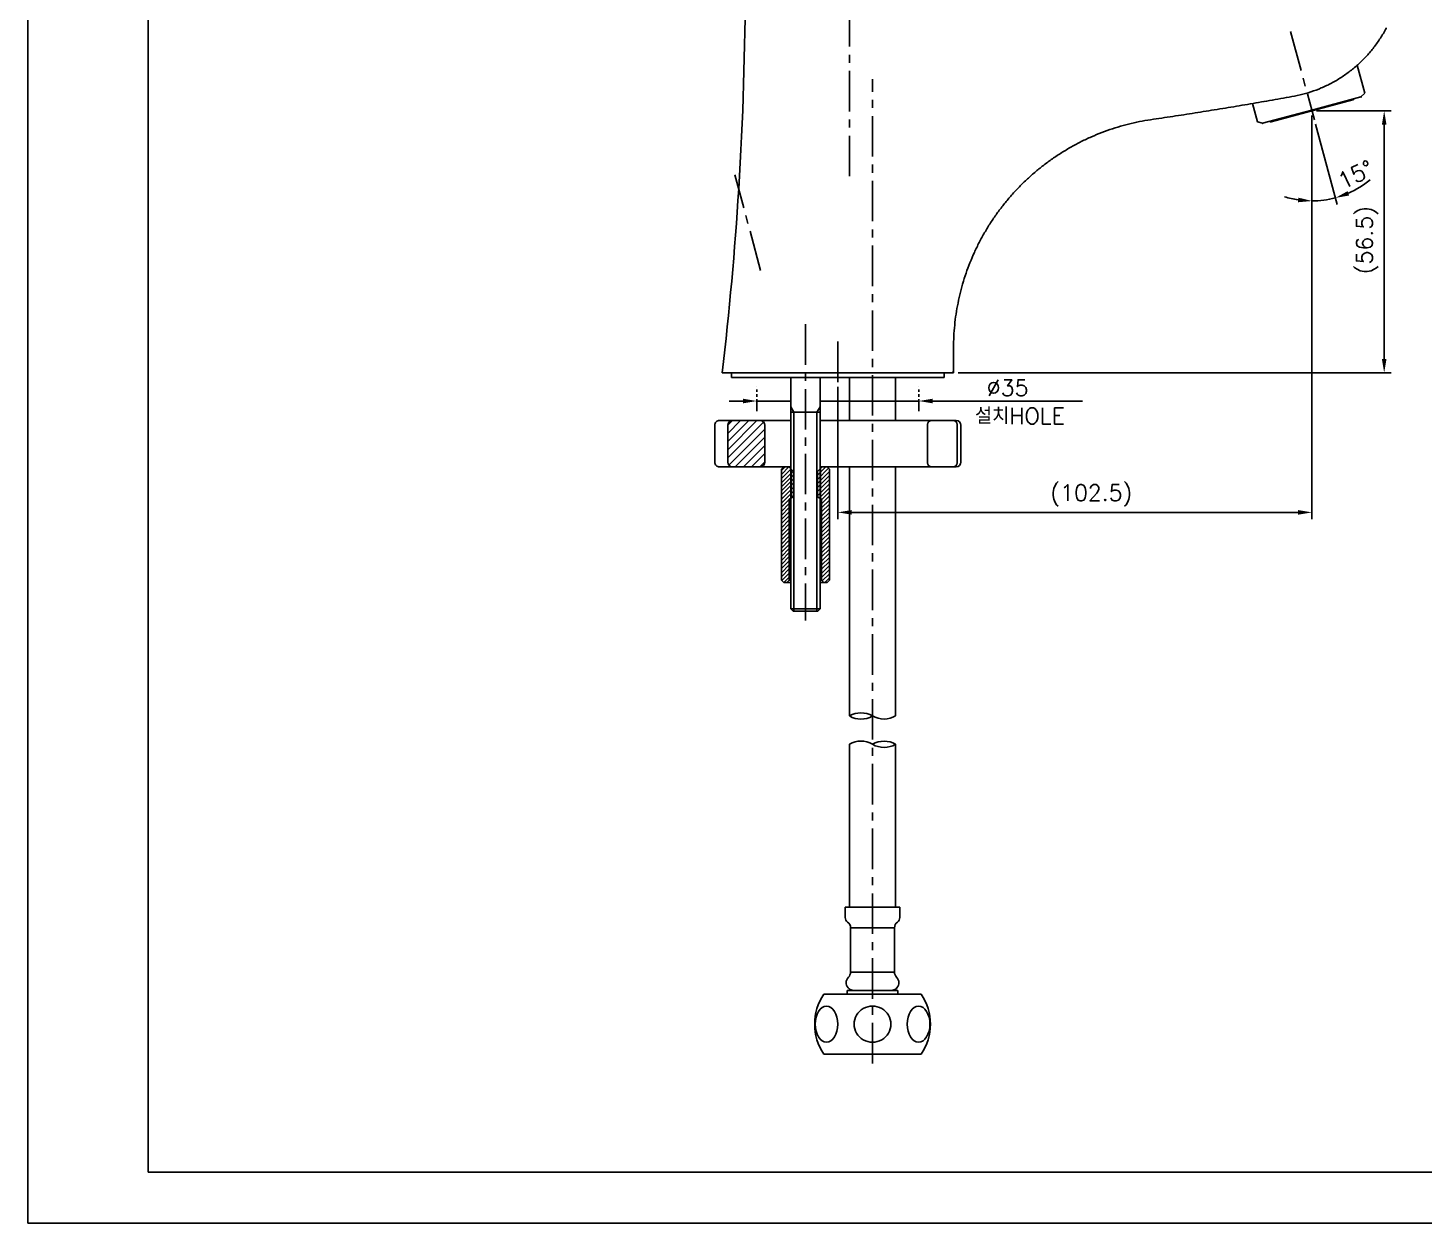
# Model space of a CAD drawing. Extents: x 10582 to 11176, y 338 to 758.
# Drawn here: x 10582.4 to 10884.2, y 337.7 to 595.9 of the extents above; entities that cross this region are included whole.
import ezdxf

# ---------------------------------------------------------------- set-up
doc = ezdxf.new("R2010")
doc.units = 0
doc.header["$LTSCALE"] = 7
doc.header["$MEASUREMENT"] = 0
doc.linetypes.add('CENTER', pattern=[2, 1.25, -0.25, 0.25, -0.25])
doc.linetypes.add('PHANTOM', pattern=[2.5, 1.25, -0.25, 0.25, -0.25, 0.25, -0.25])
doc.layers.get('0').update_dxf_attribs({"color": 2, "linetype": 'CONTINUOUS'})
doc.layers.get('DEFPOINTS').update_dxf_attribs({"linetype": 'CONTINUOUS'})
for name, color, linetype in [('08_ALL_FEATURES', 7, 'CONTINUOUS'), ('CENTER', 1, 'CENTER'), ('CL', 1, 'CENTER'), ('D', 2, 'CONTINUOUS'), ('DIM', 2, 'CONTINUOUS'), ('DWG', 7, 'CONTINUOUS'), ('PH', 3, 'PHANTOM'), ('TXT', 4, 'CONTINUOUS'), ('W', 7, 'CONTINUOUS')]:
    doc.layers.add(name, color=color, linetype=linetype)
doc.styles.add('GHS', font='romans', dxfattribs={"bigfont": 'ghs'})

# ---------------------------------------------------------------- blocks, each defined once
blk = doc.blocks.new('A$C18834F6E')
at = {"layer": 'D'}
for p, q in [((10.65, 13.52), (1.15, 13.52)), ((10.65, 3.91), (1.15, 3.91))]:
    blk.add_line(p, q, dxfattribs=at)
at = {"layer": 'DWG'}
for p, q in [((11.8, 18), (0, 18)), ((0, 18), (0, 15.75)), ((11.8, 18), (11.8, 15.75)), ((1.15, 13.52), (1.15, 3.91)), ((10.65, 13.52), (10.65, 3.91)), ((0.4, 0), (11.4, 0))]:
    blk.add_line(p, q, dxfattribs=at)
for centre, radius, start, end in [((1.25, 15.75), 1.25, 180, 234.4215), ((10.55, 15.75), 1.25, 305.5785, 0), ((-0.35, 13.52), 1.5, 0, 54.4215), ((12.15, 13.52), 1.5, 125.5785, 180), ((-0.35, 3.91), 1.5, 314.2663, 0), ((12.15, 3.91), 1.5, 180, 225.7337), ((1.85, 1.65), 1.65, 134.2663, 222.0731), ((1.85, 1.65), 1.65, 222.0731, 259.655), ((9.95, 1.65), 1.65, 280.345, 317.9269), ((9.95, 1.65), 1.65, 317.9269, 45.7337)]:
    blk.add_arc(centre, radius, start, end, dxfattribs=at)

msp = doc.modelspace()

# ---------------------------------------------------------------- hatches: boundary and pattern name
at = {"linetype": 'Continuous'}
h = msp.add_hatch(dxfattribs=at)
h.set_pattern_fill('ANSI31', color=2, scale=10, style=0)
h.set_pattern_definition([(45, (2440.6134, -1067.2146), (-0.88388348, 0.88388348), [])])
edge = h.paths.add_edge_path()
edge.add_line((10740.67, 511.1), (10734.67, 511.1))
edge.add_spline(control_points=[(10733.67, 510.1), (10733.67, 510.68), (10734.08, 511.1), (10734.67, 511.1)], knot_values=[0, 0, 0, 0, 1, 1, 1, 1], weights=[1, 0.804738, 0.804738, 1], degree=3, periodic=0)
edge.add_line((10733.67, 502.1), (10733.67, 510.1))
edge.add_spline(control_points=[(10734.67, 501.1), (10734.08, 501.1), (10733.67, 501.51), (10733.67, 502.1)], knot_values=[0, 0, 0, 0, 1, 1, 1, 1], weights=[1, 0.804738, 0.804738, 1], degree=3, periodic=0)
edge.add_line((10734.67, 501.1), (10740.67, 501.1))
edge.add_spline(control_points=[(10741.67, 502.1), (10741.67, 501.51), (10741.25, 501.1), (10740.67, 501.1)], knot_values=[0, 0, 0, 0, 1, 1, 1, 1], weights=[1, 0.804738, 0.804738, 1], degree=3, periodic=0)
edge.add_line((10741.67, 502.1), (10741.67, 510.1))
edge.add_spline(control_points=[(10740.67, 511.1), (10741.25, 511.1), (10741.67, 510.68), (10741.67, 510.1)], knot_values=[0, 0, 0, 0, 1, 1, 1, 1], weights=[1, 0.804738, 0.804738, 1], degree=3, periodic=0)
at = {"layer": 'D'}
h = msp.add_hatch(dxfattribs=at)
h.set_pattern_fill('ANSI31', color=256, scale=5)
h.set_pattern_definition([(45, (-4329.1791, 1161.65636), (-0.441941738, 0.441941738), [])])
h.paths.add_polyline_path([(10747.29, 500.66), (10746.85, 501.1), (10745.75, 501.1), (10745.25, 500.6), (10745.25, 476.6), (10745.75, 476.1), (10746.45, 476.1), (10746.95, 476.6), (10746.95, 494.1), (10747.29, 494.29)])
h.paths.add_polyline_path([(10747.85, 500.1), (10747.35, 500.6), (10747.35, 494.33), (10747.85, 494.62)])
h.paths.add_polyline_path([(10747.35, 500.6), (10747.29, 500.66), (10747.29, 494.29), (10747.35, 494.33)])
h.paths.add_polyline_path([(10755.64, 500.6), (10755.14, 501.1), (10754.05, 501.1), (10753.72, 500.77), (10753.72, 494.23), (10753.95, 494.1), (10753.95, 476.6), (10754.45, 476.1), (10755.14, 476.1), (10755.64, 476.6)])
h.paths.add_polyline_path([(10753.72, 500.77), (10753.61, 500.66), (10753.61, 494.29), (10753.72, 494.23)])
h.paths.add_polyline_path([(10753.61, 500.66), (10753.05, 500.1), (10753.05, 494.62), (10753.61, 494.29)])

# ---------------------------------------------------------------- linework, layer by layer
at = {"color": 7, "linetype": 'Continuous'}
for p, q in [((10734.45, 521.4), (10734.45, 520.4)), ((10750.45, 520.4), (10734.45, 520.4)), ((10780.45, 520.4), (10750.45, 520.4)), ((10753.61, 520.4), (10753.61, 470.4)), ((10780.45, 521.4), (10780.45, 520.4)), ((10730.85, 502.1), (10730.85, 510.1)), ((10747.29, 511.1), (10731.89, 511.1)), ((10733.67, 502.1), (10733.67, 510.1)), ((10741.67, 502.1), (10741.67, 510.1)), ((10783.04, 511.1), (10753.61, 511.1)), ((10784.04, 502.1), (10784.04, 510.1)), ((10731.89, 501.1), (10747.29, 501.1)), ((10753.61, 501.1), (10783.04, 501.1))]:
    msp.add_line(p, q, dxfattribs=at)
at = {"linetype": 'Continuous'}
msp.add_lwpolyline([(10582.41, 337.66), (11176.41, 337.66), (11176.41, 757.66), (10582.41, 757.66)], close=True, dxfattribs=at)
at = {"color": 7, "linetype": 'Continuous'}
for centre, start, end in [((10734.67, 510.1), 90, 180), ((10740.67, 510.1), 0, 90), ((10783.04, 510.1), 0, 90), ((10734.67, 502.1), 180, 270), ((10740.67, 502.1), 270, 0), ((10783.04, 502.1), 270, 0)]:
    msp.add_arc(centre, 1, start, end, dxfattribs=at)
at = {"color": 2, "linetype": 'Continuous'}
for centre, radius, start, end in [((10762.45, 442.95), 4.98, 59.8558, 120.1442), ((10762.45, 451.39), 4.83, 238.8331, 301.1669), ((10767.45, 451.55), 4.97, 239.781, 300.219), ((10762.45, 437), 4.83, 58.8331, 121.1669), ((10767.45, 436.84), 4.97, 59.781, 120.219), ((10767.45, 445.43), 4.98, 239.8558, 300.1442)]:
    msp.add_arc(centre, radius, start, end, dxfattribs=at)
at = {"color": 7, "linetype": 'Continuous'}
msp.add_spline([(10875.99, 595.94), (10875.94, 595.84), (10874.71, 593.74), (10873.33, 591.77), (10871.76, 589.9), (10870.06, 588.2), (10868.21, 586.64), (10866.23, 585.24), (10864.13, 584.01), (10861.95, 582.97), (10859.68, 582.12), (10857.35, 581.47), (10854.97, 581), (10852.57, 580.57), (10850.17, 580.15), (10847.8, 579.73), (10845.4, 579.32), (10843.01, 578.92), (10840.63, 578.53), (10838.22, 578.14), (10835.85, 577.76), (10833.45, 577.38), (10831.05, 577.01), (10828.65, 576.65), (10826.25, 576.29), (10823.84, 575.92), (10821.48, 575.45), (10819.11, 574.85), (10816.81, 574.16), (10814.5, 573.33), (10812.28, 572.42), (10810.08, 571.38), (10807.94, 570.24), (10805.85, 569), (10803.83, 567.67), (10801.88, 566.23), (10800, 564.71), (10798.2, 563.09), (10796.47, 561.38), (10794.82, 559.59), (10793.28, 557.74), (10791.82, 555.81), (10790.45, 553.8), (10789.18, 551.72), (10788.02, 549.6), (10786.96, 547.43), (10786.01, 545.19), (10785.16, 542.92), (10784.43, 540.6), (10783.82, 538.27), (10783.31, 535.9), (10782.92, 533.5), (10782.65, 531.1), (10782.49, 528.68), (10782.45, 526.25), (10782.45, 523.83), (10782.45, 521.4)], degree=3, dxfattribs=at)
for points, knots in [([(10730.85, 510.1), (10730.85, 510.23), (10730.91, 510.5), (10731.15, 510.83), (10731.49, 511.05), (10731.76, 511.1), (10731.89, 511.1)], [0, 0, 0, 0, 0.249892, 0.49984, 0.749881, 1, 1, 1, 1]), ([(10731.89, 501.1), (10731.76, 501.1), (10731.49, 501.15), (10731.15, 501.36), (10730.91, 501.7), (10730.85, 501.96), (10730.85, 502.1)], [0, 0, 0, 0, 0.250116, 0.500154, 0.750104, 1, 1, 1, 1])]:
    msp.add_open_spline(points, degree=3, knots=knots, dxfattribs=at)
at = {"layer": '08_ALL_FEATURES', "color": 7, "linetype": 'Continuous'}
for p, q in [((10741.71, 510.1), (10741.71, 502.1)), ((10776.83, 502.1), (10776.83, 510.1)), ((10783.26, 502.1), (10783.26, 510.1))]:
    msp.add_line(p, q, dxfattribs=at)
for centre, start, end in [((10740.71, 510.1), 359.93, 89.9298), ((10740.71, 502.1), 270.0702, 0.07)]:
    msp.add_arc(centre, 0.999, start, end, dxfattribs=at)
for points in [[(10776.83, 510.1), (10776.83, 510.18), (10776.85, 510.36), (10776.93, 510.6), (10777.05, 510.81), (10777.22, 510.97), (10777.42, 511.07), (10777.56, 511.1), (10777.63, 511.1)], [(10783.26, 510.1), (10783.26, 510.18), (10783.24, 510.36), (10783.16, 510.6), (10783.03, 510.81), (10782.86, 510.97), (10782.67, 511.07), (10782.52, 511.1), (10782.45, 511.1)], [(10776.83, 502.1), (10776.83, 502.01), (10776.85, 501.84), (10776.93, 501.6), (10777.05, 501.39), (10777.22, 501.22), (10777.42, 501.12), (10777.56, 501.1), (10777.63, 501.1)], [(10783.26, 502.1), (10783.26, 502.01), (10783.24, 501.84), (10783.16, 501.6), (10783.03, 501.39), (10782.86, 501.22), (10782.67, 501.12), (10782.52, 501.1), (10782.45, 501.1)]]:
    msp.add_open_spline(points, degree=3, knots=[0, 0, 0, 0, 0.183752, 0.363208, 0.53497, 0.697394, 0.851275, 1, 1, 1, 1], dxfattribs=at)
at = {"layer": 'CENTER'}
msp.add_line((10757.45, 519.4), (10757.45, 529.9), dxfattribs=at)
at = {"layer": 'CL'}
for p, q in [((10759.95, 563.9), (10759.95, 644.6)), ((10855.32, 595.2), (10860.44, 576.08)), ((10740.75, 543.55), (10735.22, 564.19)), ((10750.45, 531.9), (10750.45, 467.9))]:
    msp.add_line(p, q, dxfattribs=at)
at = {"layer": 'D'}
for p, q in [((10859.93, 577.01), (10859.93, 489.75)), ((10860.93, 578.01), (10877.04, 578.01)), ((10860.7, 575.11), (10865.35, 557.75)), ((10875.54, 524.4), (10875.54, 575.01)), ((10783.45, 521.4), (10877.04, 521.4)), ((10757.45, 518.4), (10757.45, 489.75)), ((10736.96, 515.31), (10733.96, 515.31)), ((10747.29, 515.31), (10739.94, 515.31)), ((10747.95, 512.9), (10747.29, 514.04)), ((10752.95, 512.9), (10753.61, 514.04)), ((10774.94, 515.31), (10753.61, 515.31)), ((10777.96, 515.31), (10810.36, 515.31)), ((10747.95, 469.9), (10747.95, 512.9)), ((10752.95, 469.9), (10752.95, 512.9)), ((10747.35, 500.6), (10747.35, 494.33)), ((10753.72, 500.77), (10753.72, 494.23)), ((10760.45, 491.25), (10856.93, 491.25))]:
    msp.add_line(p, q, dxfattribs=at)
at = {"layer": 'D', "linetype": 'Continuous'}
msp.add_line((10782.1, 521.4), (10782.45, 521.75), dxfattribs=at)
at = {"layer": 'D'}
for start, end in [(293.8352, 310.1105), (252.3296, 261.1648), (270, 285)]:
    msp.add_arc((10859.93, 578.01), 19.47, start, end, dxfattribs=at)
for p in [(10870.5, 581.05), (10849.25, 575.36)]:
    msp.add_point(p, dxfattribs=at)
for points in [[(10875.04, 575.01), (10876.04, 575.01), (10875.54, 578.01)], [(10856.97, 559.27), (10856.9, 558.27), (10859.93, 558.54)], [(10867.96, 559.73), (10867.63, 560.67), (10864.97, 559.2)], [(10875.04, 524.4), (10876.04, 524.4), (10875.54, 521.4)], [(10736.94, 515.81), (10736.94, 514.81), (10739.94, 515.31)], [(10777.94, 515.81), (10777.94, 514.81), (10774.94, 515.31)], [(10760.45, 491.75), (10760.45, 490.75), (10757.45, 491.25)], [(10856.93, 491.75), (10856.93, 490.75), (10859.93, 491.25)]]:
    msp.add_solid(points, dxfattribs=at)
at = {"layer": 'DEFPOINTS', "color": 0, "linetype": 'ByBlock'}
for p in [(10869.58, 580.8), (10848.13, 575.66), (10848.13, 575.66), (10849.25, 575.36), (10849.25, 575.36), (10849.25, 575.36), (10849.25, 575.36), (10849.25, 575.36), (10850.17, 575.6)]:
    msp.add_point(p, dxfattribs=at)
at = {"layer": 'DWG'}
for p, q in [((10869.71, 587.88), (10871.32, 581.87)), ((10847.07, 579.61), (10848.13, 575.66)), ((10868.76, 580.38), (10851.09, 575.64)), ((10859.87, 578.2), (10870.5, 581.05)), ((10870.5, 581.05), (10871.32, 581.87)), ((10859.87, 578.2), (10849.25, 575.36)), ((10849.25, 575.36), (10848.13, 575.66)), ((10732.45, 521.4), (10757.45, 521.4)), ((10747.29, 470.4), (10747.29, 520.4)), ((10757.45, 521.4), (10782.45, 521.4)), ((10759.95, 511.1), (10759.95, 520.4)), ((10769.95, 511.1), (10769.95, 520.4)), ((10753.61, 512.9), (10747.29, 512.9)), ((10745.25, 500.6), (10745.75, 501.1)), ((10747.85, 500.1), (10746.85, 501.1)), ((10753.05, 500.1), (10754.05, 501.1)), ((10755.64, 500.6), (10755.14, 501.1)), ((10759.95, 447.26), (10759.95, 501.1)), ((10769.95, 447.26), (10769.95, 501.1)), ((10745.25, 476.6), (10745.25, 500.6)), ((10747.85, 494.62), (10747.85, 500.1)), ((10747.85, 500.1), (10747.95, 500.1)), ((10753.05, 500.1), (10752.95, 500.1)), ((10753.05, 494.62), (10753.05, 500.1)), ((10755.64, 476.6), (10755.64, 500.6)), ((10746.95, 494.1), (10747.85, 494.62)), ((10746.95, 494.1), (10746.95, 476.6)), ((10746.95, 494.1), (10747.29, 494.1)), ((10753.05, 494.62), (10752.95, 494.62)), ((10753.95, 494.1), (10753.05, 494.62)), ((10753.95, 494.1), (10753.61, 494.1)), ((10753.95, 494.1), (10753.95, 476.6)), ((10745.75, 476.1), (10745.25, 476.6)), ((10747.29, 476.1), (10745.75, 476.1)), ((10746.45, 476.1), (10746.95, 476.6)), ((10747.29, 476.6), (10746.95, 476.6)), ((10753.61, 476.6), (10753.95, 476.6)), ((10753.61, 476.1), (10755.14, 476.1)), ((10754.45, 476.1), (10753.95, 476.6)), ((10755.14, 476.1), (10755.64, 476.6)), ((10747.79, 469.9), (10747.29, 470.4)), ((10753.61, 470.4), (10747.29, 470.4)), ((10753.11, 469.9), (10747.79, 469.9)), ((10753.11, 469.9), (10753.61, 470.4)), ((10759.95, 405.95), (10759.95, 441.13)), ((10769.95, 405.95), (10769.95, 441.13)), ((10775.45, 387.15), (10754.45, 387.15)), ((10759.45, 387.95), (10759.45, 387.15)), ((10770.45, 387.95), (10770.45, 387.15)), ((10754.45, 374.15), (10775.45, 374.15))]:
    msp.add_line(p, q, dxfattribs=at)
for centre, radius, start, end in [((10012.29, 606.4), 725.15, 356.42181, 359.99975), ((10868.7, 580.62), 0.25, 285, 3.463), ((10851.02, 575.88), 0.25, 206.537, 285), ((10012.29, 606.41), 725.16, 353.26733, 356.42085), ((10764.01, 380.65), 11.56, 145.7945, 214.2055), ((10765.89, 380.65), 11.56, 325.7945, 34.2055)]:
    msp.add_arc(centre, radius, start, end, dxfattribs=at)
at = {"layer": 'DWG', "extrusion": (0, 0, -1)}
msp.add_ellipse((10754.99, 380.64), major_axis=(0, 3.9), ratio=0.627612, dxfattribs=at)
msp.add_ellipse((10764.95, 380.64), major_axis=(-3.98, 0), ratio=0.980057, start_param=4.712389, end_param=7.853982, dxfattribs=at)
at = {"layer": 'DWG'}
msp.add_ellipse((10764.95, 380.64), major_axis=(3.98, 0), ratio=0.980057, start_param=4.712389, end_param=7.853982, dxfattribs=at)
msp.add_ellipse((10774.91, 380.64), major_axis=(0, 3.9), ratio=0.627612, dxfattribs=at)
at = {"layer": 'PH', "ltscale": 0.3}
for p, q in [((10739.94, 513.1), (10739.94, 518.4)), ((10774.94, 513.1), (10774.94, 518.4))]:
    msp.add_line(p, q, dxfattribs=at)
at = {"layer": 'TXT', "color": 4}
msp.add_line((10608.41, 348.66), (10608.41, 738.66), dxfattribs=at)
at = {"layer": 'TXT', "color": 4, "linetype": 'Continuous'}
msp.add_line((11162.41, 348.66), (10608.41, 348.66), dxfattribs=at)
at = {"layer": 'W', "color": 1, "linetype": 'CENTER'}
msp.add_line((10764.95, 372.15), (10764.95, 584.85), dxfattribs=at)

# ---------------------------------------------------------------- block references
at = {"layer": 'DIM', "ltscale": 0.6}
msp.add_blockref('A$C18834F6E', (10759.05, 387.95), dxfattribs=at)

# ---------------------------------------------------------------- texts
at = {"layer": 'D', "char_height": 3.5, "attachment_point": 5, "style": 'GHS'}
for s, insert, rotation in [('\\A1;15°', (10869.36, 564.24), 25.656), ('\\A1;(56.5)', (10871.87, 550.08), 90)]:
    msp.add_mtext(s, dxfattribs=dict(at, insert=insert, rotation=rotation))
for s, insert in [('%%C35', (10794.15, 518.17)), ('\\A1;설치HOLE', (10796.8, 512.09)), ('\\A1;(102.5)', (10812.24, 494.91))]:
    msp.add_mtext(s, dxfattribs=dict(at, insert=insert))

doc.saveas('drawing.dxf')
